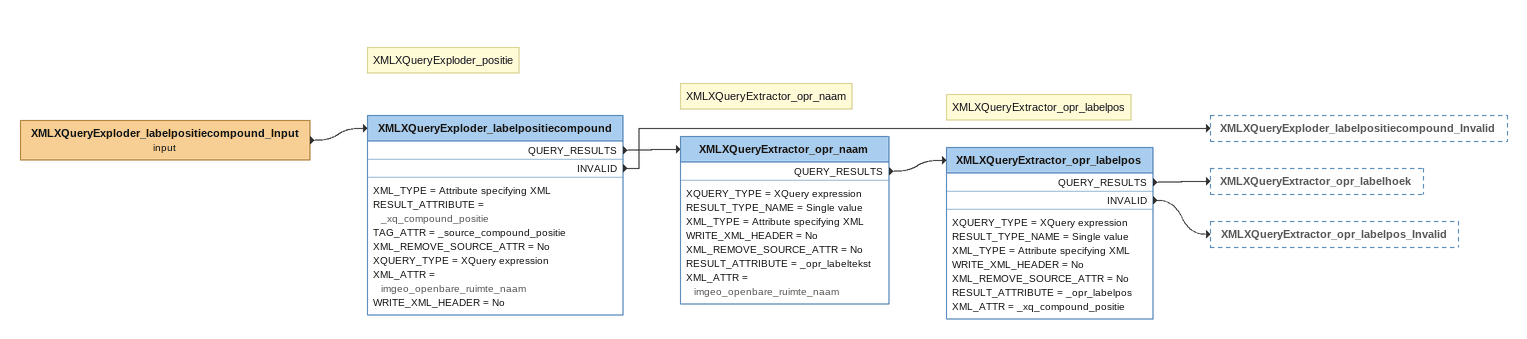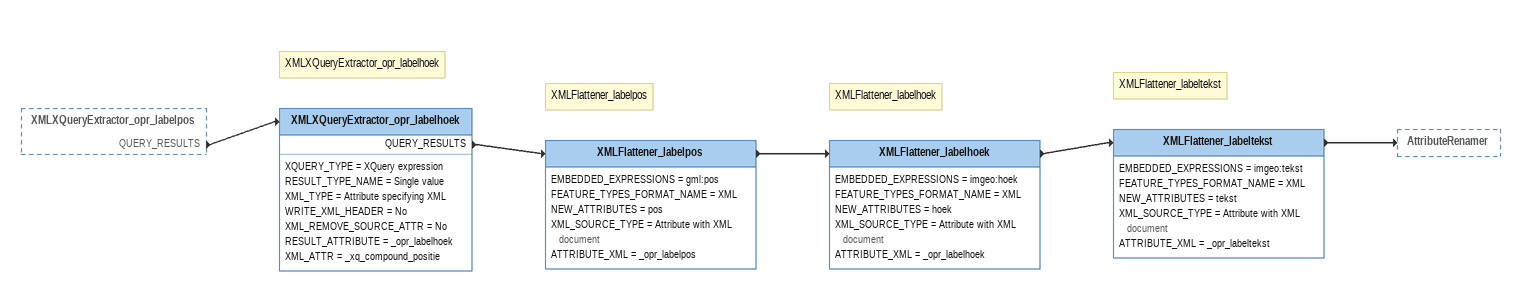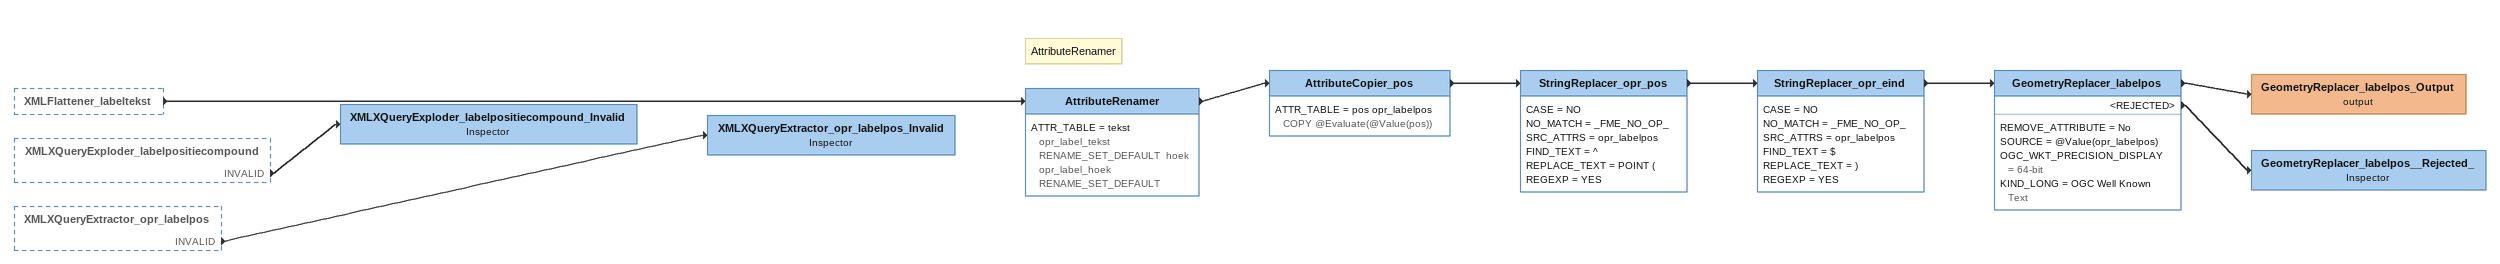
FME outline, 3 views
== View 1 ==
XMLXQueryExploder_labelpositiecompound_Input (input)
    -> XMLXQueryExploder_labelpositiecompound
Note: XMLXQueryExploder_positie
XMLXQueryExploder_labelpositiecompound
    XML_TYPE = Attribute specifying XML
    RESULT_ATTRIBUTE = _xq_compound_positie
    TAG_ATTR = _source_compound_positie
    XML_REMOVE_SOURCE_ATTR = No
    XQUERY_TYPE = XQuery expression
    XML_ATTR = imgeo_openbare_ruimte_naam
    WRITE_XML_HEADER = No
    QUERY_RESULTS -> XMLXQueryExtractor_opr_naam
    INVALID -> XMLXQueryExploder_labelpositiecompound_Invalid
Note: XMLXQueryExtractor_opr_naam
XMLXQueryExtractor_opr_naam
    XQUERY_TYPE = XQuery expression
    RESULT_TYPE_NAME = Single value
    XML_TYPE = Attribute specifying XML
    WRITE_XML_HEADER = No
    XML_REMOVE_SOURCE_ATTR = No
    RESULT_ATTRIBUTE = _opr_labeltekst
    XML_ATTR = imgeo_openbare_ruimte_naam
    QUERY_RESULTS -> XMLXQueryExtractor_opr_labelpos
Note: XMLXQueryExtractor_opr_labelpos
XMLXQueryExtractor_opr_labelpos
    XQUERY_TYPE = XQuery expression
    RESULT_TYPE_NAME = Single value
    XML_TYPE = Attribute specifying XML
    WRITE_XML_HEADER = No
    XML_REMOVE_SOURCE_ATTR = No
    RESULT_ATTRIBUTE = _opr_labelpos
    XML_ATTR = _xq_compound_positie
    QUERY_RESULTS -> XMLXQueryExtractor_opr_labelhoek
    INVALID -> XMLXQueryExtractor_opr_labelpos_Invalid

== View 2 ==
XMLXQueryExtractor_opr_labelpos [outside]
    QUERY_RESULTS -> XMLXQueryExtractor_opr_labelhoek
Note: XMLXQueryExtractor_opr_labelhoek
XMLXQueryExtractor_opr_labelhoek
    XQUERY_TYPE = XQuery expression
    RESULT_TYPE_NAME = Single value
    XML_TYPE = Attribute specifying XML
    WRITE_XML_HEADER = No
    XML_REMOVE_SOURCE_ATTR = No
    RESULT_ATTRIBUTE = _opr_labelhoek
    XML_ATTR = _xq_compound_positie
    QUERY_RESULTS -> XMLFlattener_labelpos
Note: XMLFlattener_labelpos
XMLFlattener_labelpos
    EMBEDDED_EXPRESSIONS = gml:pos
    FEATURE_TYPES_FORMAT_NAME = XML
    NEW_ATTRIBUTES = pos
    XML_SOURCE_TYPE = Attribute with XML document
    ATTRIBUTE_XML = _opr_labelpos
    -> XMLFlattener_labelhoek
Note: XMLFlattener_labelhoek
XMLFlattener_labelhoek
    EMBEDDED_EXPRESSIONS = imgeo:hoek
    FEATURE_TYPES_FORMAT_NAME = XML
    NEW_ATTRIBUTES = hoek
    XML_SOURCE_TYPE = Attribute with XML document
    ATTRIBUTE_XML = _opr_labelhoek
    -> XMLFlattener_labeltekst
Note: XMLFlattener_labeltekst
XMLFlattener_labeltekst
    EMBEDDED_EXPRESSIONS = imgeo:tekst
    FEATURE_TYPES_FORMAT_NAME = XML
    NEW_ATTRIBUTES = tekst
    XML_SOURCE_TYPE = Attribute with XML document
    ATTRIBUTE_XML = _opr_labeltekst
    -> AttributeRenamer

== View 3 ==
XMLFlattener_labeltekst [outside]
    -> AttributeRenamer
XMLXQueryExploder_labelpositiecompound [outside]
    INVALID -> XMLXQueryExploder_labelpositiecompound_Invalid
XMLXQueryExtractor_opr_labelpos [outside]
    INVALID -> XMLXQueryExtractor_opr_labelpos_Invalid
Note: AttributeRenamer
AttributeRenamer
    ATTR_TABLE = tekst opr_label_tekst RENAME_SET_DEFAULT  hoek opr_label_hoek RENAME_SET_DEFAULT
    -> AttributeCopier_pos
AttributeCopier_pos
    ATTR_TABLE = pos opr_labelpos COPY @Evaluate(@Value(pos))
    -> StringReplacer_opr_pos
StringReplacer_opr_pos
    CASE = NO
    NO_MATCH = _FME_NO_OP_
    SRC_ATTRS = opr_labelpos
    FIND_TEXT = ^
    REPLACE_TEXT = POINT (
    REGEXP = YES
    -> StringReplacer_opr_eind
StringReplacer_opr_eind
    CASE = NO
    NO_MATCH = _FME_NO_OP_
    SRC_ATTRS = opr_labelpos
    FIND_TEXT = $
    REPLACE_TEXT = )
    REGEXP = YES
    -> GeometryReplacer_labelpos
GeometryReplacer_labelpos
    REMOVE_ATTRIBUTE = No
    SOURCE = @Value(opr_labelpos)
    OGC_WKT_PRECISION_DISPLAY = 64-bit
    KIND_LONG = OGC Well Known Text
    -> GeometryReplacer_labelpos_Output (output)
    <REJECTED> -> GeometryReplacer_labelpos__Rejected_
GeometryReplacer_labelpos_Output (output)
GeometryReplacer_labelpos__Rejected_: Inspector
XMLXQueryExtractor_opr_labelpos_Invalid: Inspector
XMLXQueryExploder_labelpositiecompound_Invalid: Inspector
